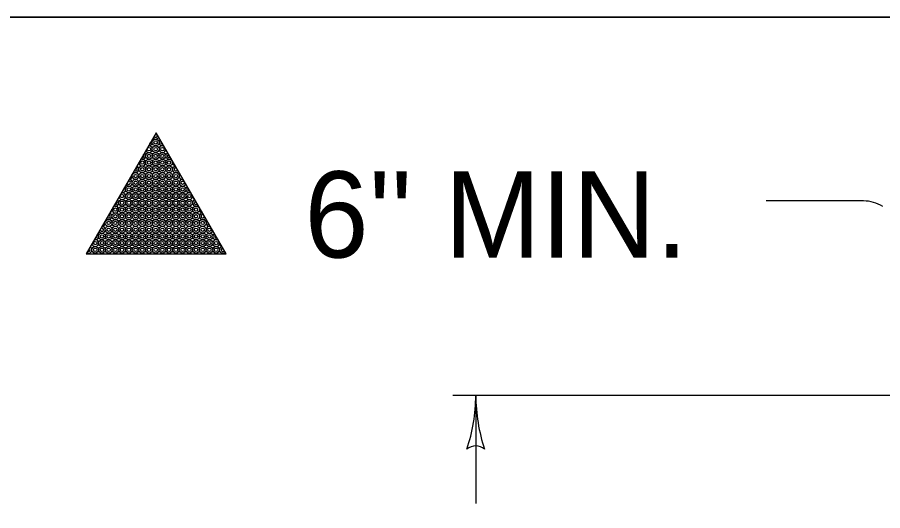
# Model space of a CAD drawing. Extents: x 1007 to 1035.5, y 1000.5 to 1021.5.
# Drawn here: x 1016.963 to 1018.971, y 1020.354 to 1021.5 of the extents above; entities that cross this region are included whole.
import ezdxf

# ---------------------------------------------------------------- set-up
doc = ezdxf.new("R2010")
doc.units = 0
for name, color, linetype in [('Level 1', 7, 'Continuous'), ('Level 10', 7, 'Continuous'), ('Level 11', 7, 'Continuous')]:
    doc.layers.add(name, color=color, linetype=linetype)

msp = doc.modelspace()

# ---------------------------------------------------------------- linework, layer by layer
at = {"layer": 'Level 1'}
for p, q in [((1018.9264, 1021.0737), (1018.7003, 1021.0737)), ((1019.991, 1020.6223), (1017.9734, 1020.6223)), ((1018.0264, 1020.6223), (1018.0264, 1020.3709))]:
    msp.add_line(p, q, dxfattribs=at)
msp.add_lwpolyline([(1017.1222, 1020.9506), (1017.447, 1020.9506), (1017.2846, 1021.2318)], close=True, dxfattribs=at)
for centre, radius in [((1017.2837, 1021.2095), 0.00781), ((1017.2837, 1021.1939), 0.00781), ((1017.2837, 1021.2095), 0.00391), ((1017.2681, 1021.1783), 0.00781), ((1017.2681, 1021.1939), 0.00391), ((1017.2681, 1021.1783), 0.00391), ((1017.2837, 1021.1783), 0.00781), ((1017.2837, 1021.1939), 0.00391), ((1017.2837, 1021.1783), 0.00391), ((1017.2993, 1021.1783), 0.00781), ((1017.2993, 1021.1939), 0.00391), ((1017.2993, 1021.1783), 0.00391), ((1017.2525, 1021.1627), 0.00391), ((1017.2681, 1021.1627), 0.00781), ((1017.2681, 1021.1627), 0.00391), ((1017.2837, 1021.1627), 0.00781), ((1017.2837, 1021.1627), 0.00391), ((1017.2993, 1021.1627), 0.00781), ((1017.2993, 1021.1627), 0.00391), ((1017.3149, 1021.1627), 0.00781), ((1017.3149, 1021.1627), 0.00391), ((1017.2525, 1021.1471), 0.00781), ((1017.2525, 1021.1471), 0.00391), ((1017.2681, 1021.1471), 0.00781), ((1017.2681, 1021.1471), 0.00391), ((1017.2837, 1021.1471), 0.00781), ((1017.2837, 1021.1471), 0.00391), ((1017.2993, 1021.1471), 0.00781), ((1017.2993, 1021.1471), 0.00391), ((1017.3149, 1021.1471), 0.00781), ((1017.3149, 1021.1471), 0.00391), ((1017.237, 1021.1315), 0.00781), ((1017.237, 1021.116), 0.00781), ((1017.237, 1021.1315), 0.00391), ((1017.2525, 1021.1315), 0.00781), ((1017.2525, 1021.116), 0.00781), ((1017.2525, 1021.1315), 0.00391), ((1017.2681, 1021.1315), 0.00781), ((1017.2681, 1021.116), 0.00781), ((1017.2681, 1021.1315), 0.00391), ((1017.2837, 1021.1315), 0.00781), ((1017.2837, 1021.116), 0.00781), ((1017.2837, 1021.1315), 0.00391), ((1017.2993, 1021.1315), 0.00781), ((1017.2993, 1021.116), 0.00781), ((1017.2993, 1021.1315), 0.00391), ((1017.3149, 1021.1315), 0.00781), ((1017.3149, 1021.116), 0.00781), ((1017.3149, 1021.1315), 0.00391), ((1017.3305, 1021.1315), 0.00781), ((1017.3305, 1021.116), 0.00781), ((1017.3305, 1021.1315), 0.00391), ((1017.2214, 1021.1004), 0.00781), ((1017.2214, 1021.1004), 0.00391), ((1017.237, 1021.1004), 0.00781), ((1017.237, 1021.116), 0.00391), ((1017.237, 1021.1004), 0.00391), ((1017.2525, 1021.1004), 0.00781), ((1017.2525, 1021.116), 0.00391), ((1017.2525, 1021.1004), 0.00391), ((1017.2681, 1021.1004), 0.00781), ((1017.2681, 1021.116), 0.00391), ((1017.2681, 1021.1004), 0.00391), ((1017.2837, 1021.1004), 0.00781), ((1017.2837, 1021.116), 0.00391), ((1017.2837, 1021.1004), 0.00391), ((1017.2993, 1021.1004), 0.00781), ((1017.2993, 1021.116), 0.00391), ((1017.2993, 1021.1004), 0.00391), ((1017.3149, 1021.1004), 0.00781), ((1017.3149, 1021.116), 0.00391), ((1017.3149, 1021.1004), 0.00391), ((1017.3305, 1021.1004), 0.00781), ((1017.3305, 1021.116), 0.00391), ((1017.3305, 1021.1004), 0.00391), ((1017.346, 1021.1004), 0.00781), ((1017.346, 1021.116), 0.00391), ((1017.346, 1021.1004), 0.00391), ((1017.2058, 1021.0848), 0.00391), ((1017.2214, 1021.0848), 0.00781), ((1017.2214, 1021.0848), 0.00391), ((1017.237, 1021.0848), 0.00781), ((1017.237, 1021.0848), 0.00391), ((1017.2525, 1021.0848), 0.00781), ((1017.2525, 1021.0848), 0.00391), ((1017.2681, 1021.0848), 0.00781), ((1017.2681, 1021.0848), 0.00391), ((1017.2837, 1021.0848), 0.00781), ((1017.2837, 1021.0848), 0.00391), ((1017.2993, 1021.0848), 0.00781), ((1017.2993, 1021.0848), 0.00391), ((1017.3149, 1021.0848), 0.00781), ((1017.3149, 1021.0848), 0.00391), ((1017.3305, 1021.0848), 0.00781), ((1017.3305, 1021.0848), 0.00391), ((1017.346, 1021.0848), 0.00781), ((1017.346, 1021.0848), 0.00391), ((1017.3616, 1021.0848), 0.00391), ((1017.2058, 1021.0692), 0.00781), ((1017.2058, 1021.0536), 0.00781), ((1017.2058, 1021.0692), 0.00391), ((1017.2214, 1021.0692), 0.00781), ((1017.2214, 1021.0536), 0.00781), ((1017.2214, 1021.0692), 0.00391), ((1017.237, 1021.0692), 0.00781), ((1017.237, 1021.0536), 0.00781), ((1017.237, 1021.0692), 0.00391), ((1017.2525, 1021.0692), 0.00781), ((1017.2525, 1021.0536), 0.00781), ((1017.2525, 1021.0692), 0.00391), ((1017.2681, 1021.0692), 0.00781), ((1017.2681, 1021.0536), 0.00781), ((1017.2681, 1021.0692), 0.00391), ((1017.2837, 1021.0692), 0.00781), ((1017.2837, 1021.0536), 0.00781), ((1017.2837, 1021.0692), 0.00391), ((1017.2993, 1021.0692), 0.00781), ((1017.2993, 1021.0536), 0.00781), ((1017.2993, 1021.0692), 0.00391), ((1017.3149, 1021.0692), 0.00781), ((1017.3149, 1021.0536), 0.00781), ((1017.3149, 1021.0692), 0.00391), ((1017.3305, 1021.0692), 0.00781), ((1017.3305, 1021.0536), 0.00781), ((1017.3305, 1021.0692), 0.00391), ((1017.346, 1021.0692), 0.00781), ((1017.346, 1021.0536), 0.00781), ((1017.346, 1021.0692), 0.00391), ((1017.3616, 1021.0692), 0.00781), ((1017.3616, 1021.0536), 0.00781), ((1017.3616, 1021.0692), 0.00391), ((1017.3772, 1021.0536), 0.00781), ((1017.1902, 1021.038), 0.00781), ((1017.1902, 1021.0536), 0.00391), ((1017.1902, 1021.038), 0.00391), ((1017.2058, 1021.038), 0.00781), ((1017.2058, 1021.0536), 0.00391), ((1017.2058, 1021.038), 0.00391), ((1017.2214, 1021.038), 0.00781), ((1017.2214, 1021.0536), 0.00391), ((1017.2214, 1021.038), 0.00391), ((1017.237, 1021.038), 0.00781), ((1017.237, 1021.0536), 0.00391), ((1017.237, 1021.038), 0.00391), ((1017.2525, 1021.038), 0.00781), ((1017.2525, 1021.0536), 0.00391), ((1017.2525, 1021.038), 0.00391), ((1017.2681, 1021.038), 0.00781), ((1017.2681, 1021.0536), 0.00391), ((1017.2681, 1021.038), 0.00391), ((1017.2837, 1021.038), 0.00781), ((1017.2837, 1021.0536), 0.00391), ((1017.2837, 1021.038), 0.00391), ((1017.2993, 1021.038), 0.00781), ((1017.2993, 1021.0536), 0.00391), ((1017.2993, 1021.038), 0.00391), ((1017.3149, 1021.038), 0.00781), ((1017.3149, 1021.0536), 0.00391), ((1017.3149, 1021.038), 0.00391), ((1017.3305, 1021.038), 0.00781), ((1017.3305, 1021.0536), 0.00391), ((1017.3305, 1021.038), 0.00391), ((1017.346, 1021.038), 0.00781), ((1017.346, 1021.0536), 0.00391), ((1017.346, 1021.038), 0.00391), ((1017.3616, 1021.038), 0.00781), ((1017.3616, 1021.0536), 0.00391), ((1017.3616, 1021.038), 0.00391), ((1017.3772, 1021.038), 0.00781), ((1017.3772, 1021.0536), 0.00391), ((1017.3772, 1021.038), 0.00391), ((1017.1746, 1021.0225), 0.00781), ((1017.1746, 1021.0225), 0.00391), ((1017.1902, 1021.0225), 0.00781), ((1017.1902, 1021.0225), 0.00391), ((1017.2058, 1021.0225), 0.00781), ((1017.2058, 1021.0225), 0.00391), ((1017.2214, 1021.0225), 0.00781), ((1017.2214, 1021.0225), 0.00391), ((1017.237, 1021.0225), 0.00781), ((1017.237, 1021.0225), 0.00391), ((1017.2525, 1021.0225), 0.00781), ((1017.2525, 1021.0225), 0.00391), ((1017.2681, 1021.0225), 0.00781), ((1017.2681, 1021.0225), 0.00391), ((1017.2837, 1021.0225), 0.00781), ((1017.2837, 1021.0225), 0.00391), ((1017.2993, 1021.0225), 0.00781), ((1017.2993, 1021.0225), 0.00391), ((1017.3149, 1021.0225), 0.00781), ((1017.3149, 1021.0225), 0.00391), ((1017.3305, 1021.0225), 0.00781), ((1017.3305, 1021.0225), 0.00391), ((1017.346, 1021.0225), 0.00781), ((1017.346, 1021.0225), 0.00391), ((1017.3616, 1021.0225), 0.00781), ((1017.3616, 1021.0225), 0.00391), ((1017.3772, 1021.0225), 0.00781), ((1017.3772, 1021.0225), 0.00391), ((1017.3928, 1021.0225), 0.00781), ((1017.3928, 1021.0225), 0.00391), ((1017.1746, 1021.0069), 0.00781), ((1017.1746, 1021.0069), 0.00391), ((1017.1902, 1021.0069), 0.00781), ((1017.1902, 1021.0069), 0.00391), ((1017.2058, 1021.0069), 0.00781), ((1017.2058, 1021.0069), 0.00391), ((1017.2214, 1021.0069), 0.00781), ((1017.2214, 1021.0069), 0.00391), ((1017.237, 1021.0069), 0.00781), ((1017.237, 1021.0069), 0.00391), ((1017.2525, 1021.0069), 0.00781), ((1017.2525, 1021.0069), 0.00391), ((1017.2681, 1021.0069), 0.00781), ((1017.2681, 1021.0069), 0.00391), ((1017.2837, 1021.0069), 0.00781), ((1017.2837, 1021.0069), 0.00391), ((1017.2993, 1021.0069), 0.00781), ((1017.2993, 1021.0069), 0.00391), ((1017.3149, 1021.0069), 0.00781), ((1017.3149, 1021.0069), 0.00391), ((1017.3305, 1021.0069), 0.00781), ((1017.3305, 1021.0069), 0.00391), ((1017.346, 1021.0069), 0.00781), ((1017.346, 1021.0069), 0.00391), ((1017.3616, 1021.0069), 0.00781), ((1017.3616, 1021.0069), 0.00391), ((1017.3772, 1021.0069), 0.00781), ((1017.3772, 1021.0069), 0.00391), ((1017.3928, 1021.0069), 0.00781), ((1017.3928, 1021.0069), 0.00391), ((1017.4084, 1021.0069), 0.00391), ((1017.1435, 1020.9757), 0.00391), ((1017.159, 1020.9913), 0.00781), ((1017.159, 1020.9757), 0.00781), ((1017.159, 1020.9913), 0.00391), ((1017.159, 1020.9757), 0.00391), ((1017.1746, 1020.9913), 0.00781), ((1017.1746, 1020.9757), 0.00781), ((1017.1746, 1020.9913), 0.00391), ((1017.1746, 1020.9757), 0.00391), ((1017.1902, 1020.9913), 0.00781), ((1017.1902, 1020.9757), 0.00781), ((1017.1902, 1020.9913), 0.00391), ((1017.1902, 1020.9757), 0.00391), ((1017.2058, 1020.9913), 0.00781), ((1017.2058, 1020.9757), 0.00781), ((1017.2058, 1020.9913), 0.00391), ((1017.2058, 1020.9757), 0.00391), ((1017.2214, 1020.9913), 0.00781), ((1017.2214, 1020.9757), 0.00781), ((1017.2214, 1020.9913), 0.00391), ((1017.2214, 1020.9757), 0.00391), ((1017.237, 1020.9913), 0.00781), ((1017.237, 1020.9757), 0.00781), ((1017.237, 1020.9913), 0.00391), ((1017.237, 1020.9757), 0.00391), ((1017.2525, 1020.9913), 0.00781), ((1017.2525, 1020.9757), 0.00781), ((1017.2525, 1020.9913), 0.00391), ((1017.2525, 1020.9757), 0.00391), ((1017.2681, 1020.9913), 0.00781), ((1017.2681, 1020.9757), 0.00781), ((1017.2681, 1020.9913), 0.00391), ((1017.2681, 1020.9757), 0.00391), ((1017.2837, 1020.9913), 0.00781), ((1017.2837, 1020.9757), 0.00781), ((1017.2837, 1020.9913), 0.00391), ((1017.2837, 1020.9757), 0.00391), ((1017.2993, 1020.9913), 0.00781), ((1017.2993, 1020.9757), 0.00781), ((1017.2993, 1020.9913), 0.00391), ((1017.2993, 1020.9757), 0.00391), ((1017.3149, 1020.9913), 0.00781), ((1017.3149, 1020.9757), 0.00781), ((1017.3149, 1020.9913), 0.00391), ((1017.3149, 1020.9757), 0.00391), ((1017.3305, 1020.9913), 0.00781), ((1017.3305, 1020.9757), 0.00781), ((1017.3305, 1020.9913), 0.00391), ((1017.3305, 1020.9757), 0.00391), ((1017.346, 1020.9913), 0.00781), ((1017.346, 1020.9757), 0.00781), ((1017.346, 1020.9913), 0.00391), ((1017.346, 1020.9757), 0.00391), ((1017.3616, 1020.9913), 0.00781), ((1017.3616, 1020.9757), 0.00781), ((1017.3616, 1020.9913), 0.00391), ((1017.3616, 1020.9757), 0.00391), ((1017.3772, 1020.9913), 0.00781), ((1017.3772, 1020.9757), 0.00781), ((1017.3772, 1020.9913), 0.00391), ((1017.3772, 1020.9757), 0.00391), ((1017.3928, 1020.9913), 0.00781), ((1017.3928, 1020.9757), 0.00781), ((1017.3928, 1020.9913), 0.00391), ((1017.3928, 1020.9757), 0.00391), ((1017.4084, 1020.9913), 0.00781), ((1017.4084, 1020.9757), 0.00781), ((1017.4084, 1020.9913), 0.00391), ((1017.4084, 1020.9757), 0.00391), ((1017.424, 1020.9757), 0.00391), ((1017.1435, 1020.9601), 0.00781), ((1017.1435, 1020.9601), 0.00391), ((1017.159, 1020.9601), 0.00781), ((1017.159, 1020.9601), 0.00391), ((1017.1746, 1020.9601), 0.00781), ((1017.1746, 1020.9601), 0.00391), ((1017.1902, 1020.9601), 0.00781), ((1017.1902, 1020.9601), 0.00391), ((1017.2058, 1020.9601), 0.00781), ((1017.2058, 1020.9601), 0.00391), ((1017.2214, 1020.9601), 0.00781), ((1017.2214, 1020.9601), 0.00391), ((1017.237, 1020.9601), 0.00781), ((1017.237, 1020.9601), 0.00391), ((1017.2525, 1020.9601), 0.00781), ((1017.2525, 1020.9601), 0.00391), ((1017.2681, 1020.9601), 0.00781), ((1017.2681, 1020.9601), 0.00391), ((1017.2837, 1020.9601), 0.00781), ((1017.2837, 1020.9601), 0.00391), ((1017.2993, 1020.9601), 0.00781), ((1017.2993, 1020.9601), 0.00391), ((1017.3149, 1020.9601), 0.00781), ((1017.3149, 1020.9601), 0.00391), ((1017.3305, 1020.9601), 0.00781), ((1017.3305, 1020.9601), 0.00391), ((1017.346, 1020.9601), 0.00781), ((1017.346, 1020.9601), 0.00391), ((1017.3616, 1020.9601), 0.00781), ((1017.3616, 1020.9601), 0.00391), ((1017.3772, 1020.9601), 0.00781), ((1017.3772, 1020.9601), 0.00391), ((1017.3928, 1020.9601), 0.00781), ((1017.3928, 1020.9601), 0.00391), ((1017.4084, 1020.9601), 0.00781), ((1017.4084, 1020.9601), 0.00391), ((1017.424, 1020.9601), 0.00781), ((1017.424, 1020.9601), 0.00391)]:
    msp.add_circle(centre, radius, dxfattribs=at)
for centre, radius, start, end in [((1017.2837, 1021.225), 0.00781, 220.2381, 332.167), ((1017.2837, 1021.225), 0.00391, 197.4594, 102.5293), ((1017.2681, 1021.1939), 0.00781, 202.7157, 97.2731), ((1017.2681, 1021.2095), 0.00781, 263.0616, 36.9272), ((1017.2681, 1021.2095), 0.00391, 291.5877, 8.401), ((1017.2993, 1021.2095), 0.00781, 131.3979, 288.6134), ((1017.2993, 1021.1939), 0.00781, 66.8776, 353.1337), ((1017.2993, 1021.2095), 0.00391, 143.2747, 276.7366), ((1017.2525, 1021.1783), 0.00781, 247.1253, 52.8634), ((1017.2525, 1021.1783), 0.00391, 254.3699, 45.6189), ((1017.3149, 1021.1939), 0.00781, 188.0319, 231.9794), ((1017.3149, 1021.1783), 0.00781, 115.9832, 304.0281), ((1017.3149, 1021.1783), 0.00391, 111.9407, 308.0706), ((1017.237, 1021.1627), 0.00781, 298.6403, 1.3484), ((1017.2525, 1021.1627), 0.00781, 179.1423, 120.8465), ((1017.3305, 1021.1627), 0.00781, 161.2813, 258.73), ((1017.237, 1021.1471), 0.00781, 231.7419, 68.2468), ((1017.237, 1021.1471), 0.00391, 223.3118, 76.677), ((1017.3305, 1021.1471), 0.00781, 100.2615, 319.7498), ((1017.3305, 1021.1471), 0.00391, 77.5017, 342.5096), ((1017.2214, 1021.116), 0.00781, 215.7136, 84.2751), ((1017.2214, 1021.1315), 0.00781, 275.8889, 24.0998), ((1017.346, 1021.1315), 0.00781, 143.0853, 276.926), ((1017.346, 1021.116), 0.00781, 82.7413, 337.27), ((1017.346, 1021.1315), 0.00391, 171.6357, 248.3755), ((1017.2058, 1021.1004), 0.00781, 258.574, 41.4147), ((1017.2058, 1021.1004), 0.00391, 279.5811, 20.4076), ((1017.2214, 1021.116), 0.00391, 184.667, 115.3217), ((1017.3616, 1021.1004), 0.00781, 127.1481, 292.8632), ((1017.3616, 1021.1004), 0.00391, 134.4047, 285.6066), ((1017.2058, 1021.0848), 0.00781, 197.2381, 102.7506), ((1017.3616, 1021.0848), 0.00781, 59.177, 0.8343), ((1017.3772, 1021.0848), 0.00781, 178.6735, 241.3377), ((1017.1902, 1021.0536), 0.00781, 168.8114, 131.1773), ((1017.1902, 1021.0692), 0.00781, 242.9149, 57.0739), ((1017.1902, 1021.0692), 0.00391, 245.843, 54.1458), ((1017.3772, 1021.0692), 0.00781, 111.7647, 308.2466), ((1017.3772, 1021.0692), 0.00391, 103.3469, 316.6644), ((1018.9264, 1020.9903), 0.0833, 57.9267, 90), ((1017.1746, 1021.038), 0.00781, 227.4777, 72.511), ((1017.1746, 1021.038), 0.00391, 214.308, 85.6808), ((1017.1746, 1021.0536), 0.00781, 291.3265, 8.6623), ((1017.3928, 1021.0536), 0.00781, 155.9143, 264.097), ((1017.3928, 1021.038), 0.00781, 95.7374, 324.2738), ((1017.3928, 1021.038), 0.00391, 64.7184, 355.2928), ((1017.159, 1021.0225), 0.00781, 270.8654, 29.1233), ((1017.4084, 1021.0225), 0.00781, 138.5973, 281.4139), ((1017.4084, 1021.0225), 0.00391, 159.622, 260.3893), ((1017.159, 1021.0069), 0.00781, 211.0215, 88.9672), ((1017.159, 1021.0069), 0.00391, 164.3464, 135.6423), ((1017.4084, 1021.0069), 0.00781, 77.265, 342.7463), ((1017.1435, 1020.9757), 0.00781, 191.2245, 108.7642), ((1017.1435, 1020.9913), 0.00781, 254.2019, 45.7868), ((1017.1435, 1020.9913), 0.00391, 269.3922, 30.5966), ((1017.424, 1020.9913), 0.00781, 122.9376, 297.0737), ((1017.424, 1020.9757), 0.00781, 48.8581, 11.1532), ((1017.424, 1020.9913), 0.00391, 125.8772, 294.1341), ((1017.1279, 1020.9601), 0.00781, 238.7201, 61.2686), ((1017.1279, 1020.9601), 0.00391, 237.4453, 62.5435), ((1017.1279, 1020.9757), 0.00781, 317.2244, 342.7643), ((1017.4395, 1020.9757), 0.00781, 171.356, 248.6553), ((1017.4395, 1020.9601), 0.00781, 107.5007, 312.5106), ((1017.4395, 1020.9601), 0.00391, 94.3446, 325.6667), ((1017.1279, 1020.9445), 0.00781, 50.7305, 129.2695), ((1017.1435, 1020.9445), 0.00781, 50.7305, 129.2695), ((1017.159, 1020.9445), 0.00781, 50.7305, 129.2695), ((1017.1746, 1020.9445), 0.00781, 50.7305, 129.2695), ((1017.1902, 1020.9445), 0.00781, 50.7305, 129.2695), ((1017.2058, 1020.9445), 0.00781, 50.7305, 129.2695), ((1017.2214, 1020.9445), 0.00781, 50.7305, 129.2695), ((1017.237, 1020.9445), 0.00781, 50.7305, 129.2695), ((1017.2525, 1020.9445), 0.00781, 50.7305, 129.2695), ((1017.2681, 1020.9445), 0.00781, 50.7305, 129.2695), ((1017.2837, 1020.9445), 0.00781, 50.7305, 129.2695), ((1017.2993, 1020.9445), 0.00781, 50.7305, 129.2695), ((1017.3149, 1020.9445), 0.00781, 50.7305, 129.2695), ((1017.3305, 1020.9445), 0.00781, 50.7305, 129.2695), ((1017.346, 1020.9445), 0.00781, 50.7305, 129.2695), ((1017.3616, 1020.9445), 0.00781, 50.7305, 129.2695), ((1017.3772, 1020.9445), 0.00781, 50.7305, 129.2695), ((1017.3928, 1020.9445), 0.00781, 50.7305, 129.2695), ((1017.4084, 1020.9445), 0.00781, 50.7305, 129.2695), ((1017.424, 1020.9445), 0.00781, 50.7305, 129.2695), ((1017.4395, 1020.9445), 0.00781, 50.7305, 129.2695), ((1017.6355, 1020.6223), 0.3909, 341.3472, 359.9939), ((1018.4174, 1020.6223), 0.3909, 180, 198.6688), ((1018.4174, 1020.6223), 0.3909, 179.9878, 180), ((1018.0264, 1020.4736), 0.0313, 48.7746, 130.8913)]:
    msp.add_arc(centre, radius, start, end, dxfattribs=at)
at = {"layer": 'Level 10'}
msp.add_line((1007, 1021.5), (1035.5, 1021.5), dxfattribs=at)
at = {"layer": 'Level 11'}
msp.add_lwpolyline([(1007, 1000.5), (1035.5, 1000.5), (1035.5, 1021.5), (1007, 1021.5)], close=True, dxfattribs=at)

# ---------------------------------------------------------------- texts
at = {"layer": 'Level 1'}
msp.add_text("6'' MIN.", height=0.2, dxfattribs=at).set_placement((1017.629, 1020.9423))

doc.saveas('drawing.dxf')
